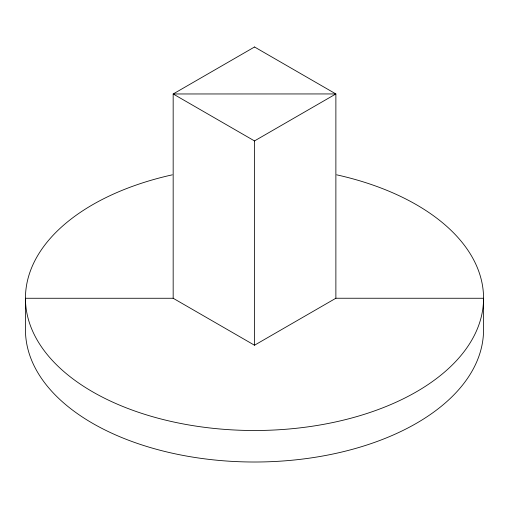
<?xml version="1.0" encoding="UTF-8"?>
<svg xmlns="http://www.w3.org/2000/svg" width="509" height="509" viewBox="0 0 509 509"><rect width="100%" height="100%" fill="white"/><g stroke="black" fill="none" stroke-linecap="round" stroke-linejoin="round"><path stroke-width="0.76" d="M173.168 298.268L173.168 93.968L254.5 140.923L335.876 93.942L335.876 298.242L254.5 345.223L173.168 298.268L25.45 298.268L25.45 329.775A229.05 132.238 0 0 0 254.5 462.013A229.05 132.238 0 0 0 483.55 329.775L483.55 298.268L335.876 298.242M254.5 140.923L254.5 345.223M336.71 174.835A229.05 132.238 0 0 1 437.403 377.869A229.05 132.238 0 0 1 71.597 377.869A229.05 132.238 0 0 1 172.29 174.835M254.538 46.987L173.168 93.968L335.876 93.942L254.538 46.987"/></g></svg>
